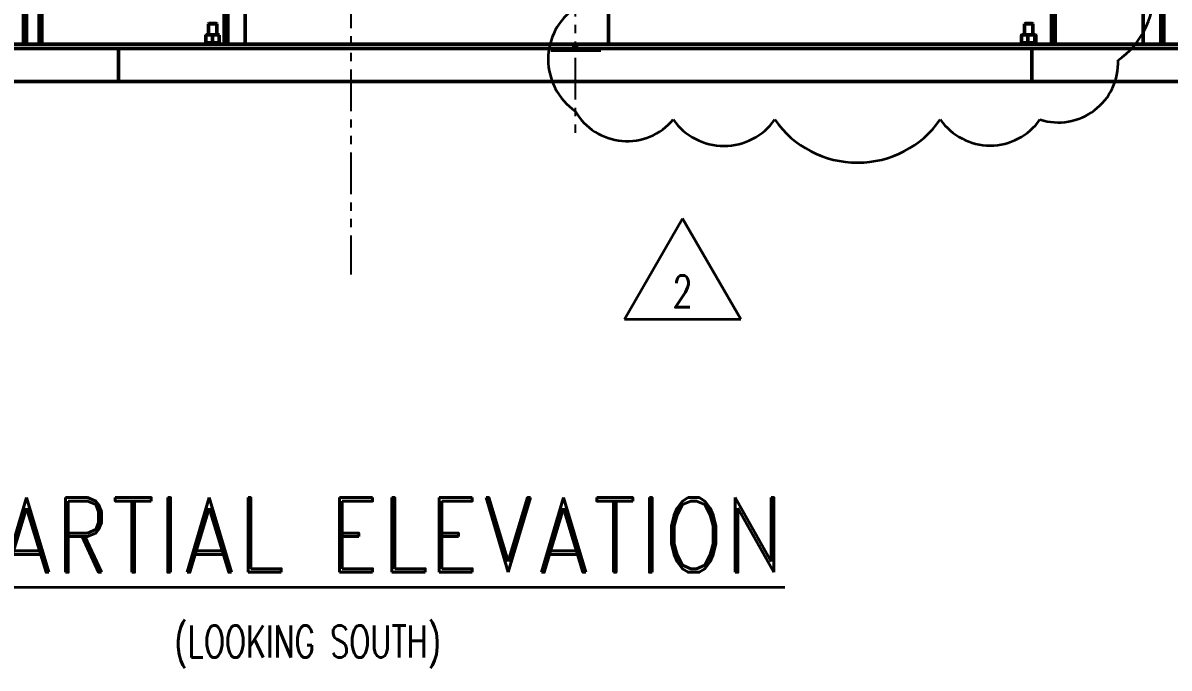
# Model space of a CAD drawing. Header units: inches. Extents: x 0 to 1408, y 0 to 1088.
# Drawn here: x 802.9 to 940.9, y 603.4 to 681.1 of the extents above; entities that cross this region are included whole.
import ezdxf
from ezdxf.enums import TextEntityAlignment as Align

# ---------------------------------------------------------------- set-up
doc = ezdxf.new("R2010")
doc.units = ezdxf.units.IN
doc.header["$LTSCALE"] = 32
doc.header["$MEASUREMENT"] = 0
doc.linetypes.add('CENTER2', pattern=[1.125, 0.75, -0.125, 0.125, -0.125])
doc.linetypes.add('PHANTOM2', pattern=[1.25, 0.625, -0.125, 0.125, -0.125, 0.125, -0.125])
for name, color, linetype, lineweight in [('AM_0', 7, 'Continuous', 50), ('AM_6', 140, 'Continuous', 35), ('Equipment-AM_11', 92, 'PHANTOM2', 25), ('Layout-AM_11', 92, 'PHANTOM2', 25)]:
    doc.layers.add(name, color=color, linetype=linetype, lineweight=lineweight)
doc.styles.add('ROMAND', font='romand')
doc.styles.add('simplex', font='simplex.shx', dxfattribs={"width": 0.75})
doc.styles.get("Standard").update_dxf_attribs({"font": 'ROMANS.SHX', "width": 0.7})

# ---------------------------------------------------------------- blocks, each defined once
blk = doc.blocks.new('A$C7c43e2e8')
at = {"layer": 'AM_0'}
for p, q in [((-11.02, 0), (-11.02, 6)), ((-10.58, 0), (-10.58, 6)), ((-14.21, 2.5), (-14.26, 2.45)), ((-14.26, 2.45), (-14.26, 1.15)), ((-13.26, 2.45), (-14.26, 2.45)), ((-13.31, 2.5), (-14.21, 2.5)), ((-13.26, 2.45), (-13.31, 2.5)), ((-13.26, 1.15), (-13.26, 2.45)), ((-14.76, 0.13), (-14.76, 0)), ((-14.76, 0.13), (-14.25, 0.13)), ((-14.63, 0.15), (-14.63, 1.05)), ((-14.63, 0.15), (-14.25, 0.15)), ((-14.58, 1.15), (-14.58, 1.14)), ((-14.58, 1.15), (-14.25, 1.15)), ((-14.58, 0.15), (-14.58, 0.13)), ((-14.25, 1.15), (-13.44, 1.15)), ((-14.25, 0.15), (-13.88, 0.15)), ((-14.25, 0.13), (-12.76, 0.13)), ((-13.88, 0.15), (-13.88, 1.05)), ((-13.88, 0.15), (-13.44, 0.15)), ((-13.44, 1.15), (-12.96, 1.15)), ((-13.44, 0.15), (-13.01, 0.15)), ((-13.01, 0.15), (-13.01, 1.05)), ((-13.01, 0.15), (-12.96, 0.15)), ((-12.96, 1.15), (-12.95, 1.15)), ((-12.96, 0.15), (-12.9, 0.15)), ((-12.94, 1.14), (-12.95, 1.15)), ((-12.95, 0.13), (-12.95, 0.15)), ((-12.9, 0.15), (-12.9, 1.05)), ((-12.76, 0), (-12.76, 0.13))]:
    blk.add_line(p, q, dxfattribs=at)
for centre, radius, start, end in [((-14.22, 0.29), 0.859, 91.8746, 117.9792), ((-14.4, 0.99), 0.234, 141.5961, 167.0065), ((-14.27, 0.33), 0.811, 61.2293, 88.9169), ((-13.42, 0.04), 1.1, 91.4749, 114.6214), ((-13.46, 0.1), 1.05, 64.751, 89.1527), ((-12.87, 1.03), 0.148, 127.7859, 173.3898), ((-13.05, 1.03), 0.148, 6.5849, 52.2394)]:
    blk.add_arc(centre, radius, start, end, dxfattribs=at)
blk = doc.blocks.new('Revision Triangle')
at = {"layer": 'AM_6'}
for p, q in [((-0.2188, 0), (0, 0.3789)), ((0, 0.3789), (0.2188, 0)), ((-0.2188, 0), (0.2188, 0))]:
    blk.add_line(p, q, dxfattribs=at)
at = {"layer": 'AM_6', "style": 'simplex', "width": 0.75}
blk.add_attdef('X', text='', height=0.12, dxfattribs=at).set_placement((-0.0001, 0.0447), align=Align.CENTER)

msp = doc.modelspace()

# ---------------------------------------------------------------- linework, layer by layer
at = {"layer": 'AM_0'}
for p, q in [((802.937668, 678.495712), (802.937668, 821.995712)), ((803.286869, 678.495712), (803.286869, 821.995712)), ((939.903889, 678.495712), (939.903889, 821.995712)), ((940.252071, 678.495712), (940.252071, 821.995712)), ((804.832744, 678.495712), (804.832744, 750.495712)), ((805.128035, 678.495712), (805.128035, 750.495712)), ((873.358802, 750.495712), (873.358802, 678.495712)), ((937.749519, 678.495712), (937.749519, 750.495712)), ((829.604867, 688.495712), (829.604867, 678.495712)), ((827.081753, 678.495712), (827.081753, 684.495712)), ((827.551564, 678.495712), (827.551564, 684.495712)), ((825.252037, 680.995712), (825.202087, 680.945762)), ((825.202087, 680.945762), (825.202087, 679.641712)), ((826.202087, 680.945762), (825.202087, 680.945762)), ((826.152137, 680.995712), (825.252037, 680.995712)), ((826.202087, 680.945762), (826.152137, 680.995712)), ((826.202087, 679.641712), (826.202087, 680.945762)), ((824.875712, 678.645712), (824.875712, 679.541712)), ((824.889587, 679.641712), (824.889211, 679.641414)), ((824.889962, 679.641712), (825.274649, 679.641712)), ((825.274649, 679.641712), (826.086774, 679.641712)), ((825.673587, 678.645712), (825.673587, 679.541712)), ((826.086774, 679.641712), (826.514212, 679.641712)), ((826.499962, 678.645712), (826.499962, 679.541712)), ((826.514957, 679.639589), (826.514212, 679.641712)), ((826.514962, 679.641414), (826.514587, 679.641712)), ((737.358802, 677.995712), (814.358802, 677.995712)), ((742.358802, 678.495712), (869.108802, 678.495712)), ((814.358802, 677.995712), (814.358802, 673.995712)), ((814.358802, 677.995712), (924.358802, 677.995712)), ((824.702087, 678.629712), (824.702087, 678.495712)), ((824.702087, 678.629712), (825.299575, 678.629712)), ((824.875712, 678.645712), (825.274649, 678.645712)), ((824.889587, 678.645712), (824.889587, 678.629712)), ((825.274649, 678.645712), (825.673587, 678.645712)), ((825.299575, 678.629712), (826.702087, 678.629712)), ((825.673587, 678.645712), (826.086774, 678.645712)), ((826.086774, 678.645712), (826.499962, 678.645712)), ((826.499962, 678.645712), (826.514212, 678.645712)), ((826.514212, 678.645712), (826.528462, 678.645712)), ((826.514587, 678.629712), (826.514587, 678.645712)), ((826.702087, 678.495712), (826.702087, 678.629712)), ((869.108802, 678.495712), (869.128774, 678.495712)), ((869.108802, 678.495712), (869.275468, 677.995712)), ((869.327552, 678.495712), (869.128774, 678.495712)), ((869.588829, 678.495712), (869.390052, 678.495712)), ((869.442135, 677.995712), (869.608802, 678.495712)), ((869.588829, 678.495712), (869.608802, 678.495712)), ((869.608802, 678.495712), (958.533012, 678.495712)), ((924.358802, 677.995712), (924.358802, 673.995712)), ((924.358802, 677.995712), (966.859107, 677.995712)), ((737.358802, 673.995712), (814.358802, 673.995712)), ((814.358802, 673.995712), (924.358802, 673.995712)), ((924.358802, 673.995712), (1001.358802, 673.995712))]:
    msp.add_line(p, q, dxfattribs=at)
at = {"layer": 'AM_0', "linetype": 'CENTER2'}
msp.add_lwpolyline([(866.442135, 677.995712), (872.442135, 677.995712), (872.442135, 677.783832), (866.442135, 677.783832)], close=True, dxfattribs=at)
at = {"layer": 'AM_0'}
for centre, radius, start, end in [((825.302828, 678.683541), 0.958585, 91.68451771, 116.45976706), ((825.24147, 679.540607), 0.36576, 163.95304554, 179.82687131), ((825.25928, 678.734644), 0.907199, 62.8264204, 89.02929483), ((826.115036, 678.621318), 1.020786, 91.5865195, 115.62380872), ((826.07136, 678.674402), 0.967433, 63.70262219, 89.08704959), ((826.86572, 679.540607), 0.36576, 163.95304554, 179.82687131)]:
    msp.add_arc(centre, radius, start, end, dxfattribs=at)
at = {"layer": 'AM_6', "linetype": 'CENTER2'}
msp.add_lwpolyline([(869.358802, 771.872824, 0.52056705), (869.358802, 752.85552, 0.52056705), (869.358802, 734.435768, 0.52056705), (869.358802, 716.533, 0.52056705), (869.358802, 700.449746, 0.52056705), (869.358802, 682.903739, 0.52056705), (869.358802, 670.43998, 0.52056705), (881.17459, 669.420599, 0.52056705), (893.394812, 669.420599, 0.52056705), (913.339268, 669.420599, 0.52056705), (925.339756, 669.420599, 0.52056705), (934.750768, 676.558249, 0.52056705), (934.750768, 693.108436, 0.52056705), (934.750768, 706.32997, 0.52056705), (934.750768, 721.67254, 0.52056705), (934.750768, 732.755642, 0.52056705), (934.750768, 749.774289, 0.52056705), (934.750768, 766.110847, 0.52056705), (928.292829, 771.872824, 0.52056705), (915.864166, 771.872824, 0.52056705), (900.748958, 771.872824, 0.52056705), (889.300855, 771.872824, 0.52056705), (878.02335, 771.872824, 0.52056705)], format="xyb", close=True, dxfattribs=at)
at = {"layer": 'Equipment-AM_11', "linetype": 'CENTER2'}
msp.add_line((1127.673259, 673.995712), (694.991252, 673.995712), dxfattribs=at)
at = {"layer": 'Layout-AM_11', "ltscale": 0.25}
for p, q in [((842.358802, 985.446908), (842.358802, 650.740223)), ((869.358802, 876.838372), (869.358802, 666.907276))]:
    msp.add_line(p, q, dxfattribs=at)

# ---------------------------------------------------------------- block references
at = {"layer": 'AM_6', "linetype": 'CENTER2'}
msp.add_blockref('A$C7c43e2e8', (937.749519, 678.495712), dxfattribs=at)
at = {"layer": 'AM_6', "linetype": 'CENTER2', "xscale": 32, "yscale": 32, "zscale": 32}
msp.add_blockref('Revision Triangle', (882.295112, 645.378066), dxfattribs=at).add_auto_attribs({'X': '2'})

# ---------------------------------------------------------------- texts
at = {"layer": 'AM_6', "style": 'ROMAND', "width": 0.864074}
msp.add_text('%%UPARTIAL ELEVATION', height=9, dxfattribs=at).set_placement((843.969992, 614.897506), align=Align.CENTER)
at = {"layer": 'AM_6', "color": 140, "insert": (821.080584, 608.473757), "char_height": 3.84, "attachment_point": 1}
msp.add_mtext_dynamic_manual_height_columns('(LOOKING SOUTH)', width=67.20381983, gutter_width=19.2, heights=[0], dxfattribs=at)

doc.saveas('drawing.dxf')
